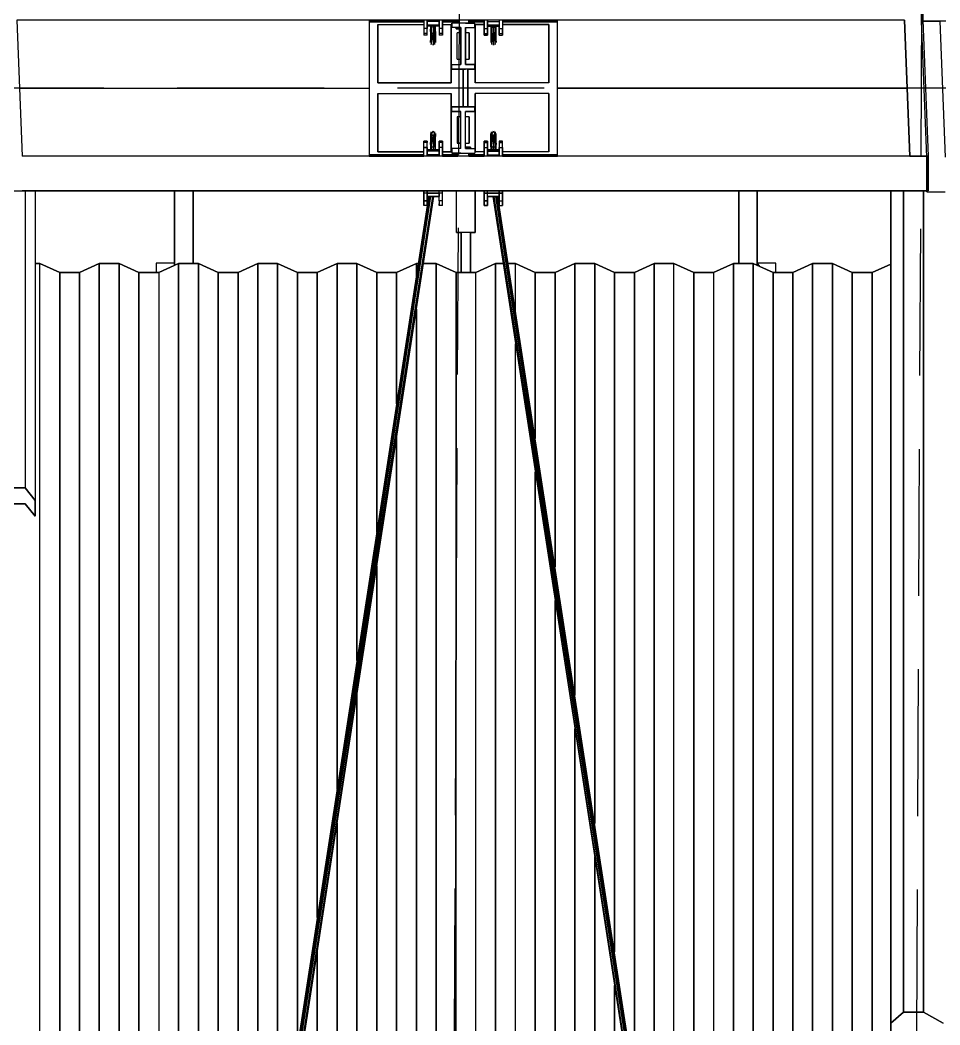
# Model space of a CAD drawing. Header units: millimetres. Extents: x -4997 to -4876, y -8737 to -8661.
# Drawn here: x -4958.055 to -4954.076, y -8705.075 to -8700.73 of the extents above; entities that cross this region are included whole.
import ezdxf

# ---------------------------------------------------------------- set-up
doc = ezdxf.new("R2010")
doc.units = ezdxf.units.MM
doc.header["$LTSCALE"] = 0.1
doc.linetypes.add('HIDDEN', pattern=[9.525, 6.35, -3.175])
for name, color, linetype in [('cobertura nova', 4, 'Continuous'), ('hachuras cobertura', 251, 'Continuous'), ('imagem', 7, 'Continuous'), ('layout cobertura', 251, 'Continuous')]:
    doc.layers.add(name, color=color, linetype=linetype)
picture_1 = doc.add_image_def('image1.jpg', size_in_pixel=(1920, 1080))

msp = doc.modelspace()

# ---------------------------------------------------------------- linework, layer by layer
at = {"layer": 'cobertura nova'}
for p, q in [((-4954.1558, -8700.7346), (-4954.1558, -8700.5846)), ((-4954.1558, -8700.5846), (-4954.1558, -8700.7346)), ((-4954.1492, -8700.58), (-4954.1492, -8700.73)), ((-4954.1492, -8700.73), (-4954.1492, -8700.58)), ((-4958.0692, -8700.7299), (-4958.0462, -8701.3178)), ((-4954.2292, -8700.73), (-4958.0692, -8700.7299)), ((-4956.5448, -8700.73), (-4956.3077, -8700.73)), ((-4956.5448, -8700.73), (-4956.5448, -8701.0239)), ((-4956.3077, -8700.73), (-4956.3077, -8700.7668)), ((-4956.2932, -8700.73), (-4956.2932, -8700.7668)), ((-4956.2932, -8700.7668), (-4956.2932, -8700.73)), ((-4956.2421, -8700.73), (-4956.2421, -8700.7668)), ((-4956.2277, -8700.73), (-4956.2277, -8700.7668)), ((-4956.2277, -8700.7668), (-4956.2276, -8700.73)), ((-4956.2276, -8700.73), (-4956.1612, -8700.73)), ((-4956.1612, -8700.7425), (-4956.1612, -8700.73)), ((-4956.1612, -8700.7425), (-4956.1612, -8700.73)), ((-4956.1612, -8700.73), (-4956.1612, -8700.7425)), ((-4956.1142, -8700.73), (-4956.0477, -8700.73)), ((-4956.1142, -8700.73), (-4956.1142, -8700.7425)), ((-4956.1142, -8700.7425), (-4956.1142, -8700.73)), ((-4956.0477, -8700.7668), (-4956.0477, -8700.73)), ((-4956.0477, -8700.73), (-4956.0477, -8700.7668)), ((-4956.0477, -8700.7416), (-4956.0477, -8700.73)), ((-4956.0333, -8700.7668), (-4956.0332, -8700.73)), ((-4956.0332, -8700.73), (-4956.0332, -8700.7668)), ((-4955.9821, -8700.73), (-4955.9821, -8700.7668)), ((-4955.9677, -8700.73), (-4955.9677, -8700.7668)), ((-4955.9677, -8700.73), (-4955.7305, -8700.73)), ((-4955.7305, -8701.0239), (-4955.7305, -8700.73)), ((-4954.2292, -8700.73), (-4954.2062, -8701.3178)), ((-4954.2062, -8701.3178), (-4954.2292, -8700.73)), ((-4954.1492, -8700.73), (-4954.1262, -8701.3178)), ((-4956.5448, -8700.7381), (-4956.3077, -8700.7381)), ((-4956.3077, -8700.7381), (-4956.5448, -8700.7381)), ((-4956.5076, -8701.0011), (-4956.5076, -8700.7486)), ((-4956.5076, -8700.7486), (-4956.3077, -8700.7486)), ((-4956.5076, -8700.7486), (-4956.3077, -8700.7486)), ((-4956.5076, -8701.0011), (-4956.5076, -8700.7486)), ((-4956.5076, -8700.7486), (-4956.5076, -8701.0011)), ((-4956.3077, -8700.7668), (-4956.3077, -8700.7882)), ((-4956.2932, -8700.7668), (-4956.3077, -8700.7668)), ((-4956.2421, -8700.7359), (-4956.2932, -8700.7359)), ((-4956.2421, -8700.7513), (-4956.2932, -8700.7513)), ((-4956.2421, -8700.7562), (-4956.2932, -8700.7562)), ((-4956.2932, -8700.7882), (-4956.2932, -8700.7668)), ((-4956.2796, -8700.7562), (-4956.2796, -8700.7793)), ((-4956.2796, -8700.7793), (-4956.2785, -8700.7562)), ((-4956.2764, -8700.7562), (-4956.2764, -8700.7868)), ((-4956.2764, -8700.7868), (-4956.2729, -8700.7562)), ((-4956.2684, -8700.7562), (-4956.2684, -8700.7899)), ((-4956.2684, -8700.7899), (-4956.2649, -8700.7562)), ((-4956.2605, -8700.7868), (-4956.2605, -8700.7562)), ((-4956.2572, -8700.7793), (-4956.2572, -8700.7562)), ((-4956.2421, -8700.7513), (-4956.2421, -8700.7359)), ((-4956.2421, -8700.7562), (-4956.2421, -8700.7513)), ((-4956.2421, -8700.7668), (-4956.2421, -8700.7882)), ((-4956.2277, -8700.7668), (-4956.2421, -8700.7668)), ((-4956.2277, -8700.7416), (-4956.2277, -8700.7749)), ((-4956.2277, -8700.7486), (-4956.2277, -8700.7486)), ((-4956.2277, -8700.7486), (-4956.1896, -8700.7486)), ((-4956.2277, -8700.7486), (-4956.2277, -8700.7486)), ((-4956.2277, -8700.7486), (-4956.1896, -8700.7486)), ((-4956.2277, -8700.7668), (-4956.2277, -8700.7882)), ((-4956.2277, -8700.7882), (-4956.2277, -8700.7668)), ((-4956.2277, -8700.7749), (-4956.2277, -8700.795)), ((-4956.2276, -8700.7381), (-4956.1612, -8700.7381)), ((-4956.1612, -8700.7381), (-4956.2276, -8700.7381)), ((-4956.1896, -8700.7486), (-4956.1896, -8701.0011)), ((-4956.1896, -8700.7486), (-4956.1896, -8701.0011)), ((-4956.1896, -8701.0011), (-4956.1896, -8700.7486)), ((-4956.1896, -8700.762), (-4956.1877, -8700.762)), ((-4956.1896, -8700.762), (-4956.1877, -8700.762)), ((-4956.1877, -8700.7425), (-4956.1877, -8700.7625)), ((-4956.1477, -8700.7425), (-4956.1877, -8700.7425)), ((-4956.1877, -8700.7625), (-4956.1877, -8700.7425)), ((-4956.1477, -8700.7625), (-4956.1877, -8700.7625)), ((-4956.1689, -8700.7425), (-4956.1689, -8700.7381)), ((-4956.1689, -8700.7381), (-4956.1689, -8700.7425)), ((-4956.1689, -8700.7683), (-4956.1689, -8700.7625)), ((-4956.1689, -8700.7625), (-4956.1689, -8700.7683)), ((-4956.1689, -8700.7683), (-4956.1477, -8700.7683)), ((-4956.1477, -8700.7683), (-4956.1689, -8700.7683)), ((-4956.1277, -8700.7425), (-4956.1477, -8700.7425)), ((-4956.1477, -8700.9225), (-4956.1477, -8700.7625)), ((-4956.1477, -8700.7625), (-4956.1477, -8700.9225)), ((-4956.0877, -8700.7425), (-4956.1277, -8700.7425)), ((-4956.1277, -8700.7425), (-4956.0877, -8700.7425)), ((-4956.1142, -8700.7425), (-4956.1277, -8700.7425)), ((-4956.1277, -8700.7625), (-4956.0877, -8700.7625)), ((-4956.1277, -8700.7625), (-4956.1277, -8700.9225)), ((-4956.1277, -8700.9225), (-4956.1277, -8700.7625)), ((-4956.1142, -8700.7381), (-4956.0477, -8700.7381)), ((-4956.0477, -8700.7381), (-4956.1142, -8700.7381)), ((-4956.1142, -8700.7425), (-4956.0877, -8700.7425)), ((-4956.0877, -8700.7625), (-4956.0877, -8700.7425)), ((-4956.0877, -8700.7625), (-4956.0877, -8700.7425)), ((-4956.0877, -8700.762), (-4956.0858, -8700.762)), ((-4956.0877, -8700.762), (-4956.0858, -8700.762)), ((-4956.0858, -8700.7486), (-4956.0477, -8700.7486)), ((-4956.0477, -8700.7486), (-4956.0858, -8700.7486)), ((-4956.0858, -8701.0011), (-4956.0858, -8700.7486)), ((-4956.0858, -8701.0011), (-4956.0858, -8700.7486)), ((-4956.0858, -8700.7486), (-4956.0858, -8701.0011)), ((-4956.0477, -8700.7749), (-4956.0477, -8700.7416)), ((-4956.0477, -8700.7668), (-4956.0332, -8700.7668)), ((-4956.0477, -8700.7882), (-4956.0477, -8700.7668)), ((-4956.0477, -8700.7668), (-4956.0477, -8700.7882)), ((-4956.0477, -8700.795), (-4956.0477, -8700.7749)), ((-4956.0333, -8700.7882), (-4956.0333, -8700.7668)), ((-4956.0332, -8700.7359), (-4955.9821, -8700.7359)), ((-4956.0332, -8700.7513), (-4956.0332, -8700.7359)), ((-4955.9821, -8700.7513), (-4956.0332, -8700.7513)), ((-4956.0332, -8700.7562), (-4956.0332, -8700.7513)), ((-4956.0332, -8700.7562), (-4955.9821, -8700.7562)), ((-4955.9821, -8700.7562), (-4956.0332, -8700.7562)), ((-4956.0332, -8700.7668), (-4956.0332, -8700.7882)), ((-4956.0332, -8700.7749), (-4956.0332, -8700.7668)), ((-4956.0332, -8700.795), (-4956.0332, -8700.7749)), ((-4956.0332, -8700.7749), (-4956.0332, -8700.7749)), ((-4956.0182, -8700.7562), (-4956.0182, -8700.7793)), ((-4956.0149, -8700.7562), (-4956.0149, -8700.7868)), ((-4956.0104, -8700.7562), (-4956.0069, -8700.7899)), ((-4956.0069, -8700.7899), (-4956.0069, -8700.7562)), ((-4956.0024, -8700.7562), (-4955.999, -8700.7868)), ((-4955.999, -8700.7868), (-4955.999, -8700.7562)), ((-4955.9957, -8700.7793), (-4955.9957, -8700.7562)), ((-4955.9821, -8700.7749), (-4955.9821, -8700.7562)), ((-4955.9821, -8700.7668), (-4955.9677, -8700.7668)), ((-4955.9821, -8700.7882), (-4955.9821, -8700.7668)), ((-4955.9821, -8700.7668), (-4955.9821, -8700.7882)), ((-4955.9821, -8700.795), (-4955.9821, -8700.7749)), ((-4955.9677, -8700.7381), (-4955.7305, -8700.7381)), ((-4955.7305, -8700.7381), (-4955.9677, -8700.7381)), ((-4955.9677, -8700.7486), (-4955.7677, -8700.7486)), ((-4955.7677, -8700.7486), (-4955.9677, -8700.7486)), ((-4955.9677, -8700.7668), (-4955.9677, -8700.7882)), ((-4955.9677, -8700.7882), (-4955.9677, -8700.7668)), ((-4955.9677, -8700.7668), (-4955.9677, -8700.7749)), ((-4955.9677, -8700.7749), (-4955.9677, -8700.795)), ((-4955.7677, -8700.7486), (-4955.7678, -8701.0011)), ((-4955.7677, -8700.7486), (-4955.7677, -8701.0011)), ((-4955.7677, -8701.0011), (-4955.7677, -8700.7486)), ((-4954.1328, -8701.3224), (-4954.1558, -8700.7346)), ((-4954.1558, -8700.7346), (-4954.0758, -8700.7346)), ((-4954.0758, -8700.7346), (-4954.1558, -8700.7346)), ((-4954.1558, -8700.7346), (-4954.0758, -8700.7346)), ((-4954.0758, -8700.7346), (-4954.0528, -8701.3224)), ((-4950.2358, -8700.7346), (-4954.0758, -8700.7346)), ((-4956.3077, -8700.7882), (-4956.3077, -8700.795)), ((-4956.2932, -8700.7882), (-4956.3077, -8700.7882)), ((-4956.2932, -8700.795), (-4956.3077, -8700.795)), ((-4956.2932, -8700.795), (-4956.2932, -8700.7882)), ((-4956.2796, -8700.7793), (-4956.2764, -8700.7868)), ((-4956.2796, -8700.7793), (-4956.2796, -8700.8275)), ((-4956.2796, -8700.8275), (-4956.2764, -8700.7868)), ((-4956.2764, -8700.7868), (-4956.2684, -8700.7899)), ((-4956.2764, -8700.7868), (-4956.2764, -8700.8352)), ((-4956.2764, -8700.8352), (-4956.2684, -8700.7899)), ((-4956.2684, -8700.7899), (-4956.2605, -8700.7868)), ((-4956.2684, -8700.8385), (-4956.2605, -8700.7868)), ((-4956.2684, -8700.7899), (-4956.2684, -8700.8385)), ((-4956.2605, -8700.7868), (-4956.2572, -8700.7793)), ((-4956.2604, -8700.8352), (-4956.2605, -8700.7868)), ((-4956.2604, -8700.8352), (-4956.2572, -8700.7793)), ((-4956.2572, -8700.7793), (-4956.2572, -8700.8275)), ((-4956.2421, -8700.7882), (-4956.2421, -8700.795)), ((-4956.2277, -8700.7882), (-4956.2421, -8700.7882)), ((-4956.2277, -8700.795), (-4956.2421, -8700.795)), ((-4956.2277, -8700.7882), (-4956.2277, -8700.795)), ((-4956.2277, -8700.795), (-4956.2277, -8700.7882)), ((-4956.1477, -8700.7856), (-4956.1635, -8700.7856)), ((-4956.1635, -8700.8995), (-4956.1635, -8700.7856)), ((-4956.1118, -8700.7856), (-4956.1277, -8700.7856)), ((-4956.1118, -8700.7856), (-4956.1118, -8700.8995)), ((-4956.1118, -8700.8995), (-4956.1118, -8700.7856)), ((-4956.1118, -8700.7856), (-4956.1118, -8700.8995)), ((-4956.0477, -8700.7882), (-4956.0332, -8700.7882)), ((-4956.0477, -8700.795), (-4956.0477, -8700.7882)), ((-4956.0477, -8700.7882), (-4956.0477, -8700.795)), ((-4956.0477, -8700.795), (-4956.0333, -8700.795)), ((-4956.0333, -8700.795), (-4956.0477, -8700.795)), ((-4956.0333, -8700.795), (-4956.0333, -8700.7882)), ((-4956.0333, -8700.795), (-4956.0332, -8700.795)), ((-4956.0332, -8700.7882), (-4956.0332, -8700.795)), ((-4956.0182, -8700.7793), (-4956.0149, -8700.7868)), ((-4956.0182, -8700.7793), (-4956.0149, -8700.8352)), ((-4956.0182, -8700.7793), (-4956.0182, -8700.8275)), ((-4956.0149, -8700.7868), (-4956.0069, -8700.7899)), ((-4956.0149, -8700.7868), (-4956.0069, -8700.8385)), ((-4956.0149, -8700.7868), (-4956.0149, -8700.8352)), ((-4956.0069, -8700.7899), (-4955.999, -8700.7868)), ((-4956.0069, -8700.7899), (-4955.999, -8700.8352)), ((-4956.0069, -8700.8385), (-4956.0069, -8700.7899)), ((-4955.999, -8700.7868), (-4955.9957, -8700.7793)), ((-4955.999, -8700.7868), (-4955.9957, -8700.8275)), ((-4955.999, -8700.8352), (-4955.999, -8700.7868)), ((-4955.9957, -8700.8275), (-4955.9957, -8700.7793)), ((-4955.9821, -8700.7882), (-4955.9677, -8700.7882)), ((-4955.9821, -8700.795), (-4955.9821, -8700.7882)), ((-4955.9821, -8700.7882), (-4955.9821, -8700.795)), ((-4955.9821, -8700.795), (-4955.9677, -8700.795)), ((-4955.9677, -8700.7882), (-4955.9677, -8700.795)), ((-4955.9677, -8700.795), (-4955.9677, -8700.7882)), ((-4956.1635, -8700.8995), (-4956.1477, -8700.8995)), ((-4956.1277, -8700.8995), (-4956.1118, -8700.8995)), ((-4956.1896, -8700.923), (-4956.1877, -8700.923)), ((-4956.1877, -8700.9425), (-4956.1877, -8700.9225)), ((-4956.1877, -8700.9225), (-4956.1477, -8700.9225)), ((-4956.1477, -8700.9425), (-4956.1877, -8700.9425)), ((-4956.1877, -8700.9425), (-4956.1477, -8700.9425)), ((-4956.1477, -8700.9425), (-4956.1377, -8700.9425)), ((-4956.1277, -8700.9425), (-4956.1477, -8700.9425)), ((-4956.1477, -8700.9425), (-4956.1277, -8700.9425)), ((-4956.1377, -8700.9425), (-4956.1377, -8700.9525)), ((-4956.1377, -8700.9525), (-4956.1377, -8700.9425)), ((-4956.0877, -8700.9225), (-4956.1277, -8700.9225)), ((-4956.1277, -8700.9225), (-4956.0877, -8700.9225)), ((-4956.0877, -8700.9425), (-4956.1277, -8700.9425)), ((-4956.1177, -8700.9525), (-4956.1177, -8700.9425)), ((-4956.1177, -8700.9425), (-4956.1177, -8700.9525)), ((-4956.1177, -8700.9425), (-4956.0877, -8700.9425)), ((-4956.0877, -8700.9425), (-4956.0877, -8700.9225)), ((-4956.0877, -8700.9225), (-4956.0877, -8700.9425)), ((-4956.0877, -8700.923), (-4956.0858, -8700.923)), ((-4956.1377, -8700.9525), (-4956.1377, -8701.0952)), ((-4956.1377, -8701.1052), (-4956.1377, -8700.9525)), ((-4956.1377, -8700.9525), (-4956.1377, -8701.0952)), ((-4956.1377, -8701.0952), (-4956.1377, -8700.9525)), ((-4956.1177, -8701.0952), (-4956.1177, -8700.9525)), ((-4956.1177, -8700.9525), (-4956.1177, -8701.1052)), ((-4956.1177, -8700.9525), (-4956.1177, -8701.0952)), ((-4956.1177, -8700.9525), (-4956.1177, -8700.9525)), ((-4958.0577, -8701.0239), (-4956.5448, -8701.0239)), ((-4956.5448, -8701.0239), (-4956.5448, -8701.3178)), ((-4956.1896, -8701.0011), (-4956.5076, -8701.0011)), ((-4956.5076, -8701.0011), (-4956.1896, -8701.0011)), ((-4955.7678, -8701.0011), (-4956.0858, -8701.0011)), ((-4955.7678, -8701.0011), (-4956.0858, -8701.0011)), ((-4954.2177, -8701.0239), (-4955.7305, -8701.0239)), ((-4955.7305, -8701.3178), (-4955.7305, -8701.0239)), ((-4955.7305, -8701.0239), (-4954.2177, -8701.0239)), ((-4956.5076, -8701.2991), (-4956.5076, -8701.0467)), ((-4956.5076, -8701.0467), (-4956.5076, -8701.2991)), ((-4956.5076, -8701.2991), (-4956.5076, -8701.0467)), ((-4956.5076, -8701.0467), (-4956.1896, -8701.0467)), ((-4956.1896, -8701.0467), (-4956.1896, -8701.2992)), ((-4956.1896, -8701.0467), (-4956.1896, -8701.2992)), ((-4956.1896, -8701.2992), (-4956.1896, -8701.0467)), ((-4955.7678, -8701.0467), (-4956.0858, -8701.0467)), ((-4956.0858, -8701.2992), (-4956.0858, -8701.0467)), ((-4956.0858, -8701.2992), (-4956.0858, -8701.0467)), ((-4956.0858, -8701.0467), (-4956.0858, -8701.2992)), ((-4955.7678, -8701.0467), (-4955.7678, -8701.2992)), ((-4955.7678, -8701.0467), (-4955.7678, -8701.2992)), ((-4955.7678, -8701.2992), (-4955.7678, -8701.0467)), ((-4956.1477, -8701.1052), (-4956.1877, -8701.1052)), ((-4956.1877, -8701.1252), (-4956.1877, -8701.1052)), ((-4956.1877, -8701.1052), (-4956.1477, -8701.1052)), ((-4956.1377, -8701.1052), (-4956.1477, -8701.1052)), ((-4956.1477, -8701.1052), (-4956.1277, -8701.1052)), ((-4956.1277, -8701.1052), (-4956.1477, -8701.1052)), ((-4956.1377, -8701.0952), (-4956.1377, -8701.1052)), ((-4956.1377, -8701.1052), (-4956.1377, -8701.0952)), ((-4956.1377, -8701.0952), (-4956.1377, -8701.1052)), ((-4956.1277, -8701.1052), (-4956.0877, -8701.1052)), ((-4956.0877, -8701.1052), (-4956.1277, -8701.1052)), ((-4956.1177, -8701.0952), (-4956.1177, -8701.1052)), ((-4956.1177, -8701.1052), (-4956.1177, -8701.0952)), ((-4956.1177, -8701.1052), (-4956.1177, -8701.0952)), ((-4956.0877, -8701.1252), (-4956.0877, -8701.1052)), ((-4956.0877, -8701.1052), (-4956.0877, -8701.1252)), ((-4956.1877, -8701.1247), (-4956.1896, -8701.1247)), ((-4956.1877, -8701.1252), (-4956.1477, -8701.1252)), ((-4956.1477, -8701.1252), (-4956.1877, -8701.1252)), ((-4956.1635, -8701.1483), (-4956.1635, -8701.2622)), ((-4956.1477, -8701.1483), (-4956.1635, -8701.1483)), ((-4956.1635, -8701.1483), (-4956.1635, -8701.2622)), ((-4956.1477, -8701.2852), (-4956.1477, -8701.1252)), ((-4956.1277, -8701.1483), (-4956.1277, -8701.1252)), ((-4956.1277, -8701.1252), (-4956.0877, -8701.1252)), ((-4956.1277, -8701.2852), (-4956.1277, -8701.1252)), ((-4956.0877, -8701.1252), (-4956.1277, -8701.1252)), ((-4956.1118, -8701.1483), (-4956.1277, -8701.1483)), ((-4956.1118, -8701.1483), (-4956.1118, -8701.2622)), ((-4956.1118, -8701.2622), (-4956.1118, -8701.1483)), ((-4956.0858, -8701.1247), (-4956.0877, -8701.1247)), ((-4956.2764, -8701.2281), (-4956.2684, -8701.2093)), ((-4956.2684, -8701.2093), (-4956.2605, -8701.2281)), ((-4956.0149, -8701.2281), (-4956.0069, -8701.2093)), ((-4956.0069, -8701.2093), (-4955.999, -8701.2281)), ((-4956.3077, -8701.2596), (-4956.3077, -8701.2528)), ((-4956.3077, -8701.2528), (-4956.2932, -8701.2528)), ((-4956.2932, -8701.2528), (-4956.3077, -8701.2528)), ((-4956.2932, -8701.2528), (-4956.2932, -8701.2596)), ((-4956.2932, -8701.2528), (-4956.2932, -8701.2528)), ((-4956.2932, -8701.2596), (-4956.2932, -8701.2528)), ((-4956.2796, -8701.2203), (-4956.2797, -8701.2685)), ((-4956.2797, -8701.2685), (-4956.2764, -8701.2281)), ((-4956.2796, -8701.2203), (-4956.2764, -8701.2281)), ((-4956.2764, -8701.2281), (-4956.2764, -8701.2125)), ((-4956.2764, -8701.2281), (-4956.2764, -8701.2759)), ((-4956.2764, -8701.2281), (-4956.2684, -8701.2313)), ((-4956.2605, -8701.2281), (-4956.2764, -8701.2281)), ((-4956.2764, -8701.2759), (-4956.2684, -8701.2313)), ((-4956.2684, -8701.2313), (-4956.2605, -8701.2281)), ((-4956.2605, -8701.2281), (-4956.2684, -8701.279)), ((-4956.2684, -8701.2313), (-4956.2684, -8701.279)), ((-4956.2605, -8701.2281), (-4956.2605, -8701.2125)), ((-4956.2605, -8701.2281), (-4956.2572, -8701.2203)), ((-4956.2572, -8701.2203), (-4956.2605, -8701.2759)), ((-4956.2605, -8701.2281), (-4956.2605, -8701.2759)), ((-4956.2572, -8701.2685), (-4956.2572, -8701.2203)), ((-4956.2277, -8701.2528), (-4956.2421, -8701.2528)), ((-4956.2421, -8701.2596), (-4956.2421, -8701.2528)), ((-4956.2421, -8701.2528), (-4956.2421, -8701.2596)), ((-4956.2421, -8701.2729), (-4956.2421, -8701.2528)), ((-4956.2277, -8701.2528), (-4956.2277, -8701.2596)), ((-4956.2277, -8701.2596), (-4956.2277, -8701.2528)), ((-4956.0332, -8701.2528), (-4956.0477, -8701.2528)), ((-4956.0477, -8701.2528), (-4956.0476, -8701.2596)), ((-4956.0477, -8701.2528), (-4956.0332, -8701.2528)), ((-4956.0477, -8701.2596), (-4956.0477, -8701.2528)), ((-4956.0332, -8701.2596), (-4956.0332, -8701.2528)), ((-4956.0332, -8701.2528), (-4956.0332, -8701.2729)), ((-4956.0332, -8701.2528), (-4956.0332, -8701.2596)), ((-4956.0182, -8701.2203), (-4956.0149, -8701.2281)), ((-4956.0149, -8701.2759), (-4956.0182, -8701.2203)), ((-4956.0182, -8701.2685), (-4956.0182, -8701.2203)), ((-4956.0149, -8701.2281), (-4956.0149, -8701.2125)), ((-4956.0149, -8701.2281), (-4956.0069, -8701.2313)), ((-4956.0149, -8701.2281), (-4956.0069, -8701.279)), ((-4956.0149, -8701.2759), (-4956.0149, -8701.2281)), ((-4955.999, -8701.2281), (-4956.0149, -8701.2281)), ((-4956.0069, -8701.2313), (-4955.999, -8701.2281)), ((-4956.0069, -8701.279), (-4956.0069, -8701.2313)), ((-4956.0069, -8701.2313), (-4955.999, -8701.2759)), ((-4955.999, -8701.2125), (-4955.999, -8701.2281)), ((-4955.999, -8701.2281), (-4955.9957, -8701.2203)), ((-4955.999, -8701.2759), (-4955.999, -8701.2281)), ((-4955.999, -8701.2281), (-4955.9957, -8701.2685)), ((-4955.9957, -8701.2685), (-4955.9957, -8701.2203)), ((-4955.9821, -8701.2528), (-4955.9821, -8701.2596)), ((-4955.9821, -8701.2528), (-4955.9677, -8701.2528)), ((-4955.9677, -8701.2528), (-4955.9821, -8701.2528)), ((-4955.9821, -8701.2528), (-4955.9821, -8701.2528)), ((-4955.9677, -8701.2596), (-4955.9677, -8701.2528)), ((-4956.2932, -8701.2596), (-4956.3077, -8701.2596)), ((-4956.3077, -8701.281), (-4956.3077, -8701.2596)), ((-4956.3077, -8701.3178), (-4956.3077, -8701.281)), ((-4956.3077, -8701.281), (-4956.2932, -8701.281)), ((-4956.2932, -8701.281), (-4956.3077, -8701.281)), ((-4956.2932, -8701.281), (-4956.2932, -8701.2596)), ((-4956.2932, -8701.281), (-4956.2932, -8701.3178)), ((-4956.2932, -8701.3178), (-4956.2932, -8701.281)), ((-4956.2932, -8701.2915), (-4956.2421, -8701.2915)), ((-4956.2421, -8701.2916), (-4956.2932, -8701.2915)), ((-4956.2421, -8701.2964), (-4956.2932, -8701.2964)), ((-4956.2797, -8701.2685), (-4956.2797, -8701.2915)), ((-4956.2797, -8701.2685), (-4956.2764, -8701.2759)), ((-4956.2764, -8701.2759), (-4956.2684, -8701.279)), ((-4956.2764, -8701.2759), (-4956.2764, -8701.2915)), ((-4956.2684, -8701.279), (-4956.2605, -8701.2759)), ((-4956.2684, -8701.279), (-4956.2684, -8701.2915)), ((-4956.2605, -8701.2759), (-4956.2572, -8701.2685)), ((-4956.2605, -8701.2759), (-4956.2605, -8701.2915)), ((-4956.2581, -8701.2915), (-4956.2572, -8701.2685)), ((-4956.2572, -8701.2915), (-4956.2572, -8701.2685)), ((-4956.2277, -8701.2596), (-4956.2421, -8701.2596)), ((-4956.2421, -8701.281), (-4956.2421, -8701.2596)), ((-4956.2421, -8701.2596), (-4956.2421, -8701.281)), ((-4956.2421, -8701.2915), (-4956.2421, -8701.2729)), ((-4956.2277, -8701.281), (-4956.2421, -8701.281)), ((-4956.2421, -8701.3178), (-4956.2421, -8701.281)), ((-4956.2421, -8701.281), (-4956.2421, -8701.3178)), ((-4956.2421, -8701.2915), (-4956.2421, -8701.2964)), ((-4956.2421, -8701.2964), (-4956.2421, -8701.3119)), ((-4956.2277, -8701.2596), (-4956.2277, -8701.281)), ((-4956.2277, -8701.281), (-4956.2277, -8701.2596)), ((-4956.2277, -8701.281), (-4956.2277, -8701.3178)), ((-4956.2277, -8701.3178), (-4956.2277, -8701.281)), ((-4956.1877, -8701.2857), (-4956.1896, -8701.2857)), ((-4956.1877, -8701.2857), (-4956.1896, -8701.2857)), ((-4956.1477, -8701.2852), (-4956.1877, -8701.2852)), ((-4956.1877, -8701.2852), (-4956.1877, -8701.3052)), ((-4956.1477, -8701.2852), (-4956.1877, -8701.2852)), ((-4956.1477, -8701.2622), (-4956.1635, -8701.2622)), ((-4956.1635, -8701.2622), (-4956.1477, -8701.2622)), ((-4956.1477, -8701.2622), (-4956.1635, -8701.2622)), ((-4956.1635, -8701.2622), (-4956.1477, -8701.2622)), ((-4956.1277, -8701.2795), (-4956.1277, -8701.2622)), ((-4956.1277, -8701.2622), (-4956.1118, -8701.2622)), ((-4956.1064, -8701.2795), (-4956.1277, -8701.2795)), ((-4956.1064, -8701.2795), (-4956.1277, -8701.2795)), ((-4956.1277, -8701.2795), (-4956.1064, -8701.2795)), ((-4956.1277, -8701.2852), (-4956.0877, -8701.2852)), ((-4956.1064, -8701.2852), (-4956.1064, -8701.2795)), ((-4956.1064, -8701.2852), (-4956.1064, -8701.2795)), ((-4956.1064, -8701.2795), (-4956.1064, -8701.2795)), ((-4956.1064, -8701.2795), (-4956.1064, -8701.2852)), ((-4956.0877, -8701.2852), (-4956.0877, -8701.3052)), ((-4956.0858, -8701.2857), (-4956.0877, -8701.2857)), ((-4956.0858, -8701.2857), (-4956.0877, -8701.2857)), ((-4956.0477, -8701.2596), (-4956.0332, -8701.2596)), ((-4956.0477, -8701.281), (-4956.0477, -8701.2596)), ((-4956.0477, -8701.2596), (-4956.0477, -8701.2596)), ((-4956.0477, -8701.2596), (-4956.0477, -8701.2596)), ((-4956.0332, -8701.2596), (-4956.0477, -8701.2596)), ((-4956.0477, -8701.281), (-4956.0332, -8701.281)), ((-4956.0477, -8701.3178), (-4956.0477, -8701.281)), ((-4956.0476, -8701.2596), (-4956.0476, -8701.281)), ((-4956.0476, -8701.281), (-4956.0476, -8701.3178)), ((-4956.0332, -8701.2596), (-4956.0332, -8701.281)), ((-4956.0332, -8701.281), (-4956.0332, -8701.2596)), ((-4956.0332, -8701.2729), (-4956.0332, -8701.2916)), ((-4956.0332, -8701.281), (-4956.0332, -8701.3178)), ((-4956.0332, -8701.3178), (-4956.0332, -8701.281)), ((-4955.9821, -8701.2916), (-4956.0332, -8701.2916)), ((-4956.0332, -8701.2916), (-4955.9821, -8701.2916)), ((-4956.0332, -8701.2964), (-4956.0332, -8701.2916)), ((-4956.0332, -8701.2964), (-4955.9821, -8701.2964)), ((-4956.0332, -8701.3119), (-4956.0332, -8701.2964)), ((-4956.0332, -8701.2964), (-4956.0332, -8701.2964)), ((-4955.9821, -8701.2964), (-4956.0332, -8701.2964)), ((-4956.0182, -8701.2685), (-4956.0149, -8701.2759)), ((-4956.0172, -8701.2916), (-4956.0182, -8701.2685)), ((-4956.0182, -8701.2685), (-4956.0182, -8701.2916)), ((-4956.0149, -8701.2916), (-4956.0149, -8701.2759)), ((-4956.0133, -8701.2916), (-4956.0149, -8701.2759)), ((-4956.0149, -8701.2759), (-4956.0069, -8701.279)), ((-4956.0069, -8701.279), (-4955.999, -8701.2759)), ((-4956.0069, -8701.2916), (-4956.0069, -8701.279)), ((-4955.999, -8701.2759), (-4955.9957, -8701.2685)), ((-4955.999, -8701.2916), (-4955.999, -8701.2759)), ((-4955.999, -8701.2759), (-4955.9982, -8701.2916)), ((-4955.9957, -8701.2916), (-4955.9957, -8701.2685)), ((-4955.9821, -8701.2596), (-4955.9677, -8701.2596)), ((-4955.9821, -8701.2596), (-4955.9821, -8701.281)), ((-4955.9821, -8701.2729), (-4955.9821, -8701.2916)), ((-4955.9821, -8701.281), (-4955.9677, -8701.281)), ((-4955.9821, -8701.3178), (-4955.9821, -8701.281)), ((-4955.9821, -8701.281), (-4955.9821, -8701.3178)), ((-4955.9677, -8701.281), (-4955.9677, -8701.2596)), ((-4955.9677, -8701.3178), (-4955.9677, -8701.281)), ((-4955.9677, -8701.281), (-4955.9677, -8701.3062)), ((-4955.9677, -8701.281), (-4955.9677, -8701.3178)), ((-4955.9677, -8701.3062), (-4955.9677, -8701.281)), ((-4954.2062, -8701.3178), (-4958.0462, -8701.3178)), ((-4956.5448, -8701.3127), (-4956.3077, -8701.3127)), ((-4956.3077, -8701.3127), (-4956.5448, -8701.3127)), ((-4956.5448, -8701.3178), (-4956.3077, -8701.3178)), ((-4956.3077, -8701.3178), (-4956.5448, -8701.3178)), ((-4956.3077, -8701.2992), (-4956.5076, -8701.2991)), ((-4956.5076, -8701.2991), (-4956.3077, -8701.2992)), ((-4956.2421, -8701.3119), (-4956.2932, -8701.3119)), ((-4956.2932, -8701.3119), (-4956.2421, -8701.3119)), ((-4956.1896, -8701.2992), (-4956.2277, -8701.2992)), ((-4956.2277, -8701.2992), (-4956.1896, -8701.2992)), ((-4956.2277, -8701.3127), (-4956.1612, -8701.3127)), ((-4956.1612, -8701.3127), (-4956.2277, -8701.3127)), ((-4956.2277, -8701.3178), (-4956.1612, -8701.3178)), ((-4956.1612, -8701.3178), (-4956.2277, -8701.3178)), ((-4956.1477, -8701.3052), (-4956.1877, -8701.3052)), ((-4956.1877, -8701.3052), (-4956.1477, -8701.3052)), ((-4956.1477, -8701.3052), (-4956.1877, -8701.3052)), ((-4956.1612, -8701.3178), (-4956.1612, -8701.3052)), ((-4956.1612, -8701.3052), (-4956.1142, -8701.3052)), ((-4956.1612, -8701.3052), (-4956.1612, -8701.3178)), ((-4956.1477, -8701.3052), (-4956.1277, -8701.3052)), ((-4956.1459, -8701.3052), (-4956.1459, -8701.3052)), ((-4956.1277, -8701.3052), (-4956.0877, -8701.3052)), ((-4956.1142, -8701.3052), (-4956.1142, -8701.3178)), ((-4956.1142, -8701.3178), (-4956.1142, -8701.3052)), ((-4956.1142, -8701.3127), (-4956.0477, -8701.3127)), ((-4956.0477, -8701.3127), (-4956.1142, -8701.3127)), ((-4956.1142, -8701.3178), (-4956.0477, -8701.3178)), ((-4956.0477, -8701.3178), (-4956.1142, -8701.3178)), ((-4956.1064, -8701.3127), (-4956.1064, -8701.3052)), ((-4956.1064, -8701.3127), (-4956.1064, -8701.3052)), ((-4956.1064, -8701.3052), (-4956.1064, -8701.3127)), ((-4956.0477, -8701.2992), (-4956.0858, -8701.2992)), ((-4956.0332, -8701.3119), (-4955.9821, -8701.3119)), ((-4955.9821, -8701.3052), (-4955.9821, -8701.3119)), ((-4955.9821, -8701.3119), (-4955.9821, -8701.3178)), ((-4955.7678, -8701.2992), (-4955.9677, -8701.2992)), ((-4955.9677, -8701.3062), (-4955.9677, -8701.3178)), ((-4955.9677, -8701.3062), (-4955.9677, -8701.3062)), ((-4955.9677, -8701.3062), (-4955.9677, -8701.3062)), ((-4955.9677, -8701.3178), (-4955.9677, -8701.3062)), ((-4955.9677, -8701.3127), (-4955.7305, -8701.3127)), ((-4955.7305, -8701.3127), (-4955.9677, -8701.3127)), ((-4955.9677, -8701.3178), (-4955.7305, -8701.3178)), ((-4955.7305, -8701.3178), (-4955.9677, -8701.3178)), ((-4955.9677, -8701.3178), (-4955.7305, -8701.3178)), ((-4955.7305, -8701.3178), (-4955.9677, -8701.3178)), ((-4955.8264, -8701.3178), (-4955.7305, -8701.3178)), ((-4955.7305, -8701.3178), (-4955.8264, -8701.3178)), ((-4954.2062, -8701.3178), (-4954.1262, -8701.3178)), ((-4954.2062, -8701.3178), (-4954.133, -8701.3178)), ((-4954.1262, -8701.3178), (-4954.2062, -8701.3178)), ((-4954.2062, -8701.3178), (-4954.133, -8701.3178)), ((-4954.1262, -8701.3178), (-4954.2062, -8701.3178)), ((-4954.1558, -8701.3178), (-4954.1558, -8701.3178)), ((-4954.133, -8701.3178), (-4954.133, -8701.3178)), ((-4954.1328, -8701.4724), (-4954.1328, -8701.3224)), ((-4954.1328, -8701.3224), (-4954.1328, -8701.4724)), ((-4954.1262, -8701.3178), (-4954.1262, -8701.4678)), ((-4954.1262, -8701.4678), (-4954.1262, -8701.3178)), ((-4958.1262, -8701.4678), (-4958.0462, -8701.4678)), ((-4958.0462, -8701.4678), (-4954.2062, -8701.4679)), ((-4954.2062, -8701.4679), (-4958.0462, -8701.4678)), ((-4958.0462, -8701.4678), (-4954.2062, -8701.4678)), ((-4954.2062, -8701.4678), (-4958.0462, -8701.4678)), ((-4957.9892, -8701.4678), (-4956.3077, -8701.4678)), ((-4957.9892, -8701.4678), (-4956.3077, -8701.4678)), ((-4956.3077, -8701.4678), (-4957.9892, -8701.4678)), ((-4957.3862, -8701.4678), (-4957.9892, -8701.4678)), ((-4957.9892, -8701.4678), (-4957.9892, -8702.8069)), ((-4957.3862, -8701.7903), (-4957.3862, -8701.4678)), ((-4957.3862, -8701.4678), (-4957.3862, -8701.7903)), ((-4957.3062, -8701.4678), (-4957.3062, -8701.7826)), ((-4957.3062, -8701.7826), (-4957.3062, -8701.4678)), ((-4956.4799, -8701.4678), (-4957.3062, -8701.4678)), ((-4956.3077, -8701.4779), (-4956.3077, -8701.4678)), ((-4956.3077, -8701.4678), (-4956.3077, -8701.4779)), ((-4956.2932, -8701.4779), (-4956.2932, -8701.4678)), ((-4956.2932, -8701.4678), (-4956.2932, -8701.4779)), ((-4956.2421, -8701.4779), (-4956.2421, -8701.4678)), ((-4956.2277, -8701.4779), (-4956.2277, -8701.4678)), ((-4956.2277, -8701.4678), (-4956.0477, -8701.4678)), ((-4956.2277, -8701.4678), (-4956.0477, -8701.4678)), ((-4956.0477, -8701.4678), (-4956.2277, -8701.4678)), ((-4956.1662, -8701.6478), (-4956.1662, -8701.4678)), ((-4956.0862, -8701.4678), (-4956.0862, -8701.6478)), ((-4956.0862, -8701.6478), (-4956.0862, -8701.4678)), ((-4956.0477, -8701.4779), (-4956.0477, -8701.4678)), ((-4956.0476, -8701.4678), (-4956.0476, -8701.4779)), ((-4956.0332, -8701.4779), (-4956.0332, -8701.4678)), ((-4955.9821, -8701.4678), (-4955.9821, -8701.4779)), ((-4955.9821, -8701.4779), (-4955.9821, -8701.4678)), ((-4955.9677, -8701.4779), (-4955.9677, -8701.4678)), ((-4955.9677, -8701.4678), (-4955.9677, -8701.503)), ((-4955.9677, -8701.4678), (-4954.2838, -8701.4678)), ((-4955.9677, -8701.4678), (-4954.2327, -8701.4679)), ((-4954.2838, -8701.4679), (-4955.9677, -8701.4678)), ((-4955.9677, -8701.4678), (-4955.9677, -8701.4779)), ((-4954.9462, -8701.7827), (-4954.9462, -8701.4678)), ((-4954.9462, -8701.4678), (-4954.9462, -8701.7827)), ((-4954.8662, -8701.4678), (-4954.8662, -8701.7903)), ((-4954.8662, -8701.7903), (-4954.8662, -8701.4678)), ((-4954.2838, -8701.4678), (-4954.288, -8701.4715)), ((-4954.288, -8701.4715), (-4954.2838, -8701.4678)), ((-4954.1262, -8701.4678), (-4954.2062, -8701.4678)), ((-4954.2062, -8701.4679), (-4954.1262, -8701.4679)), ((-4954.1328, -8701.4679), (-4954.2062, -8701.4679)), ((-4954.1328, -8701.4724), (-4954.1328, -8701.4678)), ((-4954.1328, -8701.4678), (-4954.1328, -8701.4724)), ((-4954.1328, -8701.4724), (-4954.1328, -8701.4678)), ((-4956.2851, -8701.4925), (-4956.9294, -8705.6482)), ((-4956.285, -8701.4925), (-4956.9251, -8705.6401)), ((-4956.9173, -8705.6401), (-4956.2692, -8701.4925)), ((-4956.9173, -8705.6401), (-4956.2774, -8701.4925)), ((-4956.9092, -8705.6401), (-4956.2652, -8701.4925)), ((-4956.2691, -8701.4925), (-4956.9092, -8705.6401)), ((-4956.9056, -8705.6401), (-4956.2651, -8701.4925)), ((-4956.2932, -8701.4779), (-4956.3077, -8701.4779)), ((-4956.3077, -8701.5112), (-4956.3077, -8701.4779)), ((-4956.3077, -8701.4779), (-4956.3077, -8701.5112)), ((-4956.2932, -8701.5112), (-4956.3077, -8701.5112)), ((-4956.3077, -8701.5112), (-4956.3077, -8701.5112)), ((-4956.3077, -8701.5112), (-4956.3077, -8701.5313)), ((-4956.3077, -8701.5313), (-4956.3077, -8701.5112)), ((-4956.3077, -8701.5112), (-4956.2932, -8701.5112)), ((-4956.2932, -8701.5112), (-4956.2932, -8701.4779)), ((-4956.2932, -8701.4779), (-4956.2932, -8701.5112)), ((-4956.2421, -8701.478), (-4956.2932, -8701.478)), ((-4956.2932, -8701.478), (-4956.2421, -8701.478)), ((-4956.2932, -8701.4925), (-4956.2421, -8701.4925)), ((-4956.2932, -8701.4925), (-4956.2932, -8701.503)), ((-4956.2876, -8701.4925), (-4956.2932, -8701.529)), ((-4956.2421, -8701.4925), (-4956.2932, -8701.4925)), ((-4956.2932, -8701.503), (-4956.2932, -8701.5245)), ((-4956.2932, -8701.5313), (-4956.2932, -8701.5112)), ((-4956.2932, -8701.5112), (-4956.2932, -8701.5313)), ((-4956.2932, -8701.5112), (-4956.2932, -8701.5112)), ((-4956.2277, -8701.4779), (-4956.2421, -8701.4779)), ((-4956.2421, -8701.5112), (-4956.2421, -8701.4779)), ((-4956.2421, -8701.478), (-4956.2421, -8701.4925)), ((-4956.2277, -8701.5112), (-4956.2421, -8701.5112)), ((-4956.2421, -8701.5112), (-4956.2421, -8701.5313)), ((-4956.2277, -8701.5112), (-4956.2277, -8701.4779)), ((-4956.2277, -8701.5313), (-4956.2277, -8701.5112)), ((-4956.0477, -8701.4779), (-4956.0476, -8701.4779)), ((-4956.0477, -8701.5112), (-4956.0477, -8701.4779)), ((-4956.0476, -8701.5112), (-4956.0477, -8701.5112)), ((-4956.0477, -8701.5313), (-4956.0477, -8701.5112)), ((-4956.0332, -8701.4779), (-4956.0476, -8701.4779)), ((-4956.0476, -8701.4779), (-4956.0332, -8701.4779)), ((-4956.0476, -8701.4779), (-4956.0476, -8701.5112)), ((-4956.0332, -8701.5112), (-4956.0476, -8701.5112)), ((-4956.0476, -8701.5112), (-4956.0332, -8701.5112)), ((-4956.0476, -8701.5112), (-4956.0476, -8701.5313)), ((-4956.0332, -8701.5112), (-4956.0332, -8701.4779)), ((-4955.9821, -8701.478), (-4956.0332, -8701.478)), ((-4956.0332, -8701.4925), (-4956.0332, -8701.478)), ((-4956.0332, -8701.478), (-4955.9821, -8701.478)), ((-4956.0332, -8701.4925), (-4956.0332, -8701.503)), ((-4956.0332, -8701.4925), (-4955.9821, -8701.4925)), ((-4955.9821, -8701.4925), (-4956.0332, -8701.4925)), ((-4956.0332, -8701.503), (-4956.0332, -8701.5245)), ((-4956.0332, -8701.5112), (-4956.0332, -8701.5313)), ((-4956.0332, -8701.5112), (-4956.0332, -8701.5112)), ((-4956.0332, -8701.5313), (-4956.0332, -8701.5112)), ((-4956.0102, -8701.4925), (-4955.3698, -8705.6401)), ((-4956.0102, -8701.4925), (-4955.3662, -8705.6401)), ((-4955.3662, -8705.6401), (-4956.0062, -8701.4925)), ((-4956.0061, -8701.4925), (-4955.3581, -8705.6401)), ((-4955.998, -8701.4925), (-4955.3581, -8705.6401)), ((-4955.9979, -8701.4925), (-4955.3503, -8705.6401)), ((-4955.3473, -8705.6401), (-4955.9903, -8701.4925)), ((-4955.3503, -8705.6401), (-4955.9903, -8701.4925)), ((-4955.9821, -8701.5291), (-4955.9877, -8701.4925)), ((-4955.9821, -8701.4779), (-4955.9821, -8701.5112)), ((-4955.9821, -8701.4779), (-4955.9677, -8701.4779)), ((-4955.9821, -8701.5112), (-4955.9821, -8701.4779)), ((-4955.9821, -8701.4779), (-4955.9821, -8701.4779)), ((-4955.9677, -8701.4779), (-4955.9821, -8701.4779)), ((-4955.9821, -8701.503), (-4955.9821, -8701.5245)), ((-4955.9821, -8701.5112), (-4955.9821, -8701.5313)), ((-4955.9821, -8701.5112), (-4955.9677, -8701.5112)), ((-4955.9821, -8701.5313), (-4955.9821, -8701.5112)), ((-4955.9677, -8701.5112), (-4955.9677, -8701.4779)), ((-4955.9677, -8701.4779), (-4955.9677, -8701.5112)), ((-4955.9677, -8701.503), (-4955.9677, -8701.5245)), ((-4955.9677, -8701.5313), (-4955.9677, -8701.5112)), ((-4955.9677, -8701.5112), (-4955.9677, -8701.5313)), ((-4954.288, -8701.4715), (-4954.2881, -8701.5342)), ((-4954.288, -8705.0684), (-4954.288, -8701.4715)), ((-4954.1328, -8701.4724), (-4954.0528, -8701.4724)), ((-4956.2936, -8701.5313), (-4956.9294, -8705.6482)), ((-4956.3077, -8701.5245), (-4956.3077, -8701.5313)), ((-4956.2932, -8701.5313), (-4956.3077, -8701.5313)), ((-4956.2932, -8701.5245), (-4956.2932, -8701.5313)), ((-4956.2932, -8701.5313), (-4956.2932, -8701.5245)), ((-4956.2421, -8701.5313), (-4956.2421, -8701.5245)), ((-4956.2277, -8701.5313), (-4956.2421, -8701.5313)), ((-4956.0477, -8701.5313), (-4956.0476, -8701.5313)), ((-4956.0332, -8701.5313), (-4956.0476, -8701.5313)), ((-4956.0476, -8701.5313), (-4956.0332, -8701.5313)), ((-4956.0332, -8701.5245), (-4956.0332, -8701.5313)), ((-4955.9821, -8701.5245), (-4955.9821, -8701.5245)), ((-4955.9821, -8701.5245), (-4955.9821, -8701.5313)), ((-4955.9821, -8701.5313), (-4955.9677, -8701.5313)), ((-4955.3473, -8705.6401), (-4955.9818, -8701.5313)), ((-4955.9677, -8701.5245), (-4955.9677, -8701.5313)), ((-4955.9677, -8701.5313), (-4955.9677, -8701.5245)), ((-4954.2881, -8701.5342), (-4954.2881, -8705.131)), ((-4954.2881, -8705.1301), (-4954.2881, -8701.5342)), ((-4956.0862, -8701.6478), (-4956.1662, -8701.6478)), ((-4956.1662, -8701.6478), (-4956.1459, -8701.6478)), ((-4956.146, -8701.821), (-4956.146, -8701.6478)), ((-4956.146, -8701.6478), (-4956.146, -8701.821)), ((-4956.1459, -8701.821), (-4956.1459, -8701.6478)), ((-4956.1064, -8701.6478), (-4956.1064, -8701.821)), ((-4956.1064, -8701.821), (-4956.1064, -8701.6478)), ((-4956.1064, -8701.6478), (-4956.0862, -8701.6478)), ((-4956.1064, -8701.821), (-4956.1064, -8701.6478)), ((-4957.969, -8701.7826), (-4957.9892, -8701.7826)), ((-4957.9892, -8701.7826), (-4957.969, -8701.7826)), ((-4957.8833, -8701.821), (-4957.969, -8701.7826)), ((-4957.969, -8701.7826), (-4957.8833, -8701.821)), ((-4957.7119, -8701.7826), (-4957.7976, -8701.821)), ((-4957.7976, -8701.821), (-4957.7119, -8701.7826)), ((-4957.6262, -8701.7826), (-4957.7119, -8701.7826)), ((-4957.7119, -8701.7826), (-4957.7119, -8701.7826)), ((-4957.7119, -8701.7826), (-4957.6262, -8701.7826)), ((-4957.5405, -8701.821), (-4957.6262, -8701.7826)), ((-4957.6262, -8701.7826), (-4957.6262, -8701.7826)), ((-4957.6262, -8701.7826), (-4957.5405, -8701.821)), ((-4957.4662, -8701.781), (-4957.4662, -8701.821)), ((-4957.3862, -8701.781), (-4957.4662, -8701.781)), ((-4957.369, -8701.7826), (-4957.4548, -8701.821)), ((-4957.4548, -8701.821), (-4957.369, -8701.7826)), ((-4957.3862, -8701.7903), (-4957.3862, -8701.781)), ((-4957.2833, -8701.7826), (-4957.369, -8701.7826)), ((-4957.369, -8701.7826), (-4957.369, -8701.7826)), ((-4957.369, -8701.7826), (-4957.2833, -8701.7826)), ((-4957.1976, -8701.821), (-4957.2833, -8701.7826)), ((-4957.2833, -8701.7826), (-4957.2833, -8701.7826)), ((-4957.2833, -8701.7826), (-4957.1976, -8701.821)), ((-4957.1119, -8701.821), (-4957.0262, -8701.7826)), ((-4957.0262, -8701.7826), (-4957.1119, -8701.821)), ((-4957.0262, -8701.7826), (-4957.0262, -8701.7826)), ((-4957.0262, -8701.7826), (-4956.9405, -8701.7826)), ((-4956.9405, -8701.7826), (-4957.0262, -8701.7826)), ((-4956.9405, -8701.7826), (-4956.9405, -8701.7826)), ((-4956.9405, -8701.7826), (-4956.8548, -8701.821)), ((-4956.8548, -8701.821), (-4956.9405, -8701.7826)), ((-4956.769, -8701.821), (-4956.6833, -8701.7826)), ((-4956.6833, -8701.7826), (-4956.769, -8701.821)), ((-4956.6833, -8701.7826), (-4956.6833, -8701.7826)), ((-4956.6833, -8701.7826), (-4956.5976, -8701.7826)), ((-4956.5976, -8701.7826), (-4956.6833, -8701.7826)), ((-4956.5976, -8701.7826), (-4956.5976, -8701.7826)), ((-4956.5976, -8701.7826), (-4956.5119, -8701.821)), ((-4956.5119, -8701.821), (-4956.5976, -8701.7826)), ((-4956.4262, -8701.821), (-4956.3405, -8701.7826)), ((-4956.3405, -8701.7826), (-4956.4262, -8701.821)), ((-4956.3405, -8701.8349), (-4956.3405, -8701.7826)), ((-4956.3405, -8701.7826), (-4956.3405, -8701.7826)), ((-4956.3405, -8701.7826), (-4956.3324, -8701.7826)), ((-4956.3324, -8701.7826), (-4956.3405, -8701.7826)), ((-4956.3099, -8701.7826), (-4956.2548, -8701.7826)), ((-4956.2548, -8701.7826), (-4956.3099, -8701.7826)), ((-4956.2548, -8701.7826), (-4956.2548, -8701.7826)), ((-4956.2548, -8701.7826), (-4956.169, -8701.821)), ((-4956.169, -8701.821), (-4956.2548, -8701.7826)), ((-4956.0833, -8701.821), (-4955.9976, -8701.7826)), ((-4955.9976, -8701.7826), (-4956.0833, -8701.821)), ((-4955.9976, -8701.7826), (-4955.9976, -8701.7826)), ((-4955.9976, -8701.7826), (-4955.9654, -8701.7826)), ((-4955.9654, -8701.7826), (-4955.9976, -8701.7826)), ((-4955.943, -8701.7826), (-4955.9119, -8701.7826)), ((-4955.9119, -8701.7826), (-4955.943, -8701.7826)), ((-4955.9119, -8701.7826), (-4955.8262, -8701.821)), ((-4955.8262, -8701.821), (-4955.9119, -8701.7826)), ((-4955.7405, -8701.821), (-4955.6548, -8701.7826)), ((-4955.6548, -8701.7826), (-4955.7405, -8701.821)), ((-4955.6548, -8701.7826), (-4955.6548, -8701.7826)), ((-4955.6548, -8701.7826), (-4955.569, -8701.7826)), ((-4955.569, -8701.7826), (-4955.6548, -8701.7826)), ((-4955.569, -8701.7826), (-4955.569, -8701.7826)), ((-4955.569, -8701.7826), (-4955.4833, -8701.821)), ((-4955.4833, -8701.821), (-4955.569, -8701.7826)), ((-4955.3976, -8701.821), (-4955.3119, -8701.7826)), ((-4955.3119, -8701.7826), (-4955.3976, -8701.821)), ((-4955.3119, -8701.7826), (-4955.3119, -8701.7826)), ((-4955.3119, -8701.7826), (-4955.2262, -8701.7826)), ((-4955.2262, -8701.7826), (-4955.3119, -8701.7826)), ((-4955.2262, -8701.7826), (-4955.1405, -8701.821)), ((-4955.1405, -8701.821), (-4955.2262, -8701.7826)), ((-4955.0548, -8701.821), (-4954.969, -8701.7827)), ((-4954.969, -8701.7827), (-4955.0548, -8701.821)), ((-4954.969, -8701.7827), (-4954.969, -8701.7827)), ((-4954.969, -8701.7827), (-4954.8833, -8701.7827)), ((-4954.8833, -8701.7827), (-4954.969, -8701.7827)), ((-4954.8833, -8701.7827), (-4954.8833, -8701.7827)), ((-4954.8833, -8701.7827), (-4954.7976, -8701.821)), ((-4954.7976, -8701.821), (-4954.8833, -8701.7827)), ((-4954.8662, -8701.781), (-4954.8555, -8701.7951)), ((-4954.7862, -8701.781), (-4954.8662, -8701.781)), ((-4954.7862, -8701.821), (-4954.7862, -8701.781)), ((-4954.7119, -8701.821), (-4954.6262, -8701.7827)), ((-4954.6262, -8701.7827), (-4954.7119, -8701.821)), ((-4954.6262, -8701.7827), (-4954.6262, -8701.7827)), ((-4954.6262, -8701.7827), (-4954.5405, -8701.7827)), ((-4954.5405, -8701.7827), (-4954.6262, -8701.7827)), ((-4954.5405, -8701.7827), (-4954.5405, -8701.7827)), ((-4954.5405, -8701.7827), (-4954.4548, -8701.821)), ((-4954.4548, -8701.821), (-4954.5405, -8701.7827)), ((-4954.369, -8701.821), (-4954.2881, -8701.7848)), ((-4954.2881, -8701.7848), (-4954.369, -8701.821)), ((-4957.7976, -8701.821), (-4957.8833, -8701.821)), ((-4957.8833, -8701.821), (-4957.8833, -8701.821)), ((-4957.8833, -8701.821), (-4957.7976, -8701.821)), ((-4957.4548, -8701.821), (-4957.5405, -8701.821)), ((-4957.5405, -8701.821), (-4957.5405, -8701.821)), ((-4957.5405, -8701.821), (-4957.4548, -8701.821)), ((-4957.1119, -8701.821), (-4957.1976, -8701.821)), ((-4957.1976, -8701.821), (-4957.1976, -8701.821)), ((-4957.1976, -8701.821), (-4957.1119, -8701.821)), ((-4956.9251, -8705.6401), (-4956.3288, -8701.821)), ((-4956.8548, -8701.821), (-4956.8548, -8701.821)), ((-4956.8548, -8701.821), (-4956.769, -8701.821)), ((-4956.769, -8701.821), (-4956.8548, -8701.821)), ((-4956.769, -8701.821), (-4956.769, -8701.821)), ((-4956.5119, -8701.821), (-4956.5119, -8701.821)), ((-4956.5119, -8701.821), (-4956.4262, -8701.821)), ((-4956.4262, -8701.821), (-4956.5119, -8701.821)), ((-4956.4262, -8701.821), (-4956.4262, -8701.821)), ((-4956.169, -8701.821), (-4956.169, -8701.821)), ((-4956.169, -8701.821), (-4956.0833, -8701.821)), ((-4956.0833, -8701.821), (-4956.169, -8701.821)), ((-4955.8262, -8701.821), (-4955.8262, -8701.821)), ((-4955.8262, -8701.821), (-4955.7405, -8701.821)), ((-4955.7405, -8701.821), (-4955.8262, -8701.821)), ((-4955.7405, -8701.821), (-4955.7405, -8701.821)), ((-4955.4833, -8701.821), (-4955.4833, -8701.821)), ((-4955.4833, -8701.821), (-4955.3976, -8701.821)), ((-4955.3976, -8701.821), (-4955.4833, -8701.821)), ((-4955.3976, -8701.821), (-4955.3976, -8701.821)), ((-4955.1405, -8701.821), (-4955.1405, -8701.821)), ((-4955.1405, -8701.821), (-4955.0548, -8701.821)), ((-4955.0548, -8701.821), (-4955.1405, -8701.821)), ((-4954.7976, -8701.821), (-4954.7976, -8701.821)), ((-4954.7976, -8701.821), (-4954.7119, -8701.821)), ((-4954.7119, -8701.821), (-4954.7976, -8701.821)), ((-4954.7119, -8701.821), (-4954.7119, -8701.821)), ((-4954.4548, -8701.821), (-4954.4548, -8701.821)), ((-4954.4548, -8701.821), (-4954.369, -8701.821)), ((-4954.369, -8701.821), (-4954.4548, -8701.821)), ((-4958.1184, -8702.7531), (-4958.0327, -8702.7531)), ((-4958.0327, -8702.7531), (-4958.1184, -8702.7531)), ((-4958.0328, -8702.7531), (-4958.0328, -8702.7531)), ((-4958.0327, -8702.7531), (-4957.9892, -8702.8069)), ((-4957.9892, -8702.8069), (-4958.0327, -8702.7531)), ((-4957.9893, -8702.8068), (-4957.9893, -8702.8068)), ((-4957.9892, -8702.8069), (-4957.9893, -8702.8759)), ((-4957.9893, -8702.8759), (-4957.9892, -8702.8069)), ((-4958.0328, -8702.8221), (-4958.1185, -8702.8221)), ((-4958.1185, -8702.8221), (-4958.0328, -8702.8221)), ((-4957.9893, -8702.8759), (-4958.0328, -8702.8221)), ((-4958.0328, -8702.8221), (-4957.9893, -8702.8759)), ((-4954.2327, -8705.0195), (-4954.288, -8705.0684)), ((-4954.288, -8705.0684), (-4954.2327, -8705.0195)), ((-4954.147, -8705.0195), (-4954.2327, -8705.0195)), ((-4954.2327, -8705.0195), (-4954.147, -8705.0195)), ((-4954.1471, -8705.0195), (-4954.1471, -8705.0195)), ((-4954.0613, -8705.0684), (-4954.147, -8705.0195)), ((-4954.147, -8705.0195), (-4954.0613, -8705.0684)), ((-4954.288, -8705.0684), (-4954.2881, -8705.131)), ((-4954.2881, -8705.131), (-4954.288, -8705.0684))]:
    msp.add_line(p, q, dxfattribs=at)
at = {"layer": 'hachuras cobertura'}
for p, q in [((-4958.0327, -8701.4678), (-4958.0327, -8702.7531)), ((-4954.2327, -8705.0195), (-4954.2327, -8701.4678)), ((-4954.2327, -8701.4678), (-4954.2327, -8705.0195)), ((-4954.147, -8705.0195), (-4954.147, -8701.4678)), ((-4954.147, -8701.4678), (-4954.147, -8705.0195)), ((-4957.9691, -8707.5305), (-4957.969, -8701.7826)), ((-4957.7119, -8707.5305), (-4957.7119, -8701.7826)), ((-4957.7119, -8701.7826), (-4957.7119, -8707.5305)), ((-4957.6262, -8707.5305), (-4957.6262, -8701.7826)), ((-4957.6262, -8701.7826), (-4957.6262, -8707.5305)), ((-4957.3691, -8707.5305), (-4957.369, -8701.7826)), ((-4957.369, -8701.7826), (-4957.3691, -8707.5305)), ((-4957.2834, -8707.5305), (-4957.2833, -8701.7826)), ((-4957.2833, -8701.7826), (-4957.2834, -8707.5305)), ((-4957.0262, -8707.5305), (-4957.0262, -8701.7826)), ((-4957.0262, -8701.7826), (-4957.0262, -8707.5305)), ((-4956.9405, -8707.5305), (-4956.9405, -8701.7826)), ((-4956.9405, -8701.7826), (-4956.9405, -8707.5305)), ((-4956.6833, -8704.0552), (-4956.6833, -8701.7826)), ((-4956.6833, -8701.7826), (-4956.6833, -8704.0552)), ((-4956.5976, -8703.5001), (-4956.5976, -8701.7826)), ((-4956.5976, -8701.7826), (-4956.5976, -8703.5001)), ((-4956.3405, -8701.7826), (-4956.3405, -8701.8349)), ((-4956.2548, -8707.5305), (-4956.2548, -8701.7826)), ((-4956.2548, -8701.7826), (-4956.2548, -8707.5305)), ((-4955.9977, -8707.5305), (-4955.9976, -8701.7826)), ((-4955.9976, -8701.7826), (-4955.9977, -8707.5305)), ((-4955.9119, -8701.9837), (-4955.9119, -8701.7826)), ((-4955.6548, -8703.649), (-4955.6548, -8701.7826)), ((-4955.6548, -8701.7826), (-4955.6548, -8703.649)), ((-4955.5691, -8704.204), (-4955.569, -8701.7826)), ((-4955.569, -8701.7826), (-4955.5691, -8704.204)), ((-4955.3119, -8707.5305), (-4955.3119, -8701.7826)), ((-4955.3119, -8701.7826), (-4955.3119, -8707.5305)), ((-4955.2262, -8707.5305), (-4955.2262, -8701.7826)), ((-4954.9691, -8707.5305), (-4954.969, -8701.7827)), ((-4954.969, -8701.7827), (-4954.9691, -8707.5305)), ((-4954.8834, -8707.5305), (-4954.8833, -8701.7827)), ((-4954.8833, -8701.7827), (-4954.8834, -8707.5305)), ((-4954.6262, -8707.5305), (-4954.6262, -8701.7827)), ((-4954.6262, -8701.7827), (-4954.6262, -8707.5305)), ((-4954.5405, -8707.5305), (-4954.5405, -8701.7827)), ((-4954.5405, -8701.7827), (-4954.5405, -8707.5305)), ((-4957.8834, -8707.5689), (-4957.8833, -8701.821)), ((-4957.8833, -8701.821), (-4957.8834, -8707.5689)), ((-4957.7977, -8707.5689), (-4957.7976, -8701.821)), ((-4957.7976, -8701.821), (-4957.7977, -8707.5689)), ((-4957.5405, -8707.5689), (-4957.5405, -8701.821)), ((-4957.5405, -8701.821), (-4957.5405, -8707.5689)), ((-4957.4548, -8701.821), (-4957.4548, -8707.5689)), ((-4957.1977, -8707.5689), (-4957.1976, -8701.821)), ((-4957.1976, -8701.821), (-4957.1977, -8707.5689)), ((-4957.1119, -8707.5689), (-4957.1119, -8701.821)), ((-4957.1119, -8701.821), (-4957.1119, -8707.5689)), ((-4956.8548, -8705.1653), (-4956.8548, -8701.821)), ((-4956.8548, -8701.821), (-4956.8548, -8705.1653)), ((-4956.7691, -8704.6102), (-4956.769, -8701.821)), ((-4956.769, -8701.821), (-4956.7691, -8704.6102)), ((-4956.5119, -8702.945), (-4956.5119, -8701.821)), ((-4956.5119, -8701.821), (-4956.5119, -8702.945)), ((-4956.4262, -8702.3899), (-4956.4262, -8701.821)), ((-4956.4262, -8701.821), (-4956.4262, -8702.3899)), ((-4956.1691, -8707.5689), (-4956.169, -8701.821)), ((-4956.169, -8701.821), (-4956.1691, -8707.5689)), ((-4956.0834, -8707.5689), (-4956.0833, -8701.821)), ((-4955.8262, -8702.5388), (-4955.8262, -8701.821)), ((-4955.8262, -8701.821), (-4955.8262, -8702.5388)), ((-4955.7405, -8703.0939), (-4955.7405, -8701.821)), ((-4955.7405, -8701.821), (-4955.7405, -8703.0939)), ((-4955.4834, -8704.7591), (-4955.4833, -8701.821)), ((-4955.4833, -8701.821), (-4955.4834, -8704.7591)), ((-4955.3976, -8705.3142), (-4955.3976, -8701.821)), ((-4955.3976, -8701.821), (-4955.3976, -8705.3142)), ((-4955.1405, -8707.5689), (-4955.1405, -8701.821)), ((-4955.1405, -8701.821), (-4955.1405, -8707.5689)), ((-4955.0548, -8701.821), (-4955.0548, -8707.5689)), ((-4954.7977, -8707.5689), (-4954.7976, -8701.821)), ((-4954.7976, -8701.821), (-4954.7977, -8707.5689)), ((-4954.7119, -8707.5689), (-4954.7119, -8701.821)), ((-4954.7119, -8701.821), (-4954.7119, -8707.5689)), ((-4954.4548, -8701.821), (-4954.4548, -8707.5689)), ((-4954.4548, -8707.5689), (-4954.4548, -8701.821)), ((-4954.369, -8701.821), (-4954.3691, -8707.5689)), ((-4954.3691, -8707.5689), (-4954.369, -8701.821)), ((-4956.3405, -8707.5305), (-4956.3405, -8701.9805)), ((-4956.3405, -8701.9805), (-4956.3405, -8707.5305)), ((-4955.9119, -8707.5305), (-4955.9119, -8702.1294)), ((-4956.4262, -8707.5689), (-4956.4262, -8702.5356)), ((-4956.4262, -8702.5356), (-4956.4262, -8707.5689)), ((-4955.8262, -8707.5689), (-4955.8262, -8702.6844)), ((-4955.8262, -8702.6844), (-4955.8262, -8707.5689)), ((-4956.5119, -8707.5689), (-4956.5119, -8703.0907)), ((-4956.5119, -8703.0907), (-4956.5119, -8707.5689)), ((-4955.7405, -8707.5689), (-4955.7405, -8703.2395)), ((-4955.7405, -8703.2395), (-4955.7405, -8707.5689)), ((-4956.5977, -8707.5305), (-4956.5976, -8703.6457)), ((-4956.5976, -8703.6457), (-4956.5977, -8707.5305)), ((-4955.6548, -8707.5305), (-4955.6548, -8703.7946)), ((-4955.6548, -8703.7946), (-4955.6548, -8707.5305)), ((-4956.6834, -8707.5305), (-4956.6833, -8704.2008)), ((-4956.6833, -8704.2008), (-4956.6834, -8707.5305)), ((-4955.5691, -8707.5305), (-4955.5691, -8704.3497)), ((-4955.5691, -8704.3497), (-4955.5691, -8707.5305)), ((-4956.7691, -8707.5689), (-4956.7691, -8704.7559)), ((-4956.7691, -8704.7559), (-4956.7691, -8707.5689)), ((-4955.4834, -8707.5689), (-4955.4834, -8704.9048)), ((-4955.4834, -8704.9048), (-4955.4834, -8707.5689))]:
    msp.add_line(p, q, dxfattribs=at)
at = {"layer": 'layout cobertura', "linetype": 'HIDDEN'}
for p, q in [((-4956.3309, -8736.5527), (-4956.0046, -8670.2926)), ((-4954.1949, -8708.935), (-4954.1161, -8692.9352)), ((-4878.6346, -8701.024), (-4995.0367, -8701.0236))]:
    msp.add_line(p, q, dxfattribs=at)

# ---------------------------------------------------------------- pictures from other files: only their frames are drawn
at = {"layer": 'imagem'}
image = msp.add_image(picture_1, insert=(-4995.0367, -8736.0525), size_in_units=(116.4021, 65.4762), dxfattribs=at)
image.dxf.flags = 7

doc.saveas('drawing.dxf')
